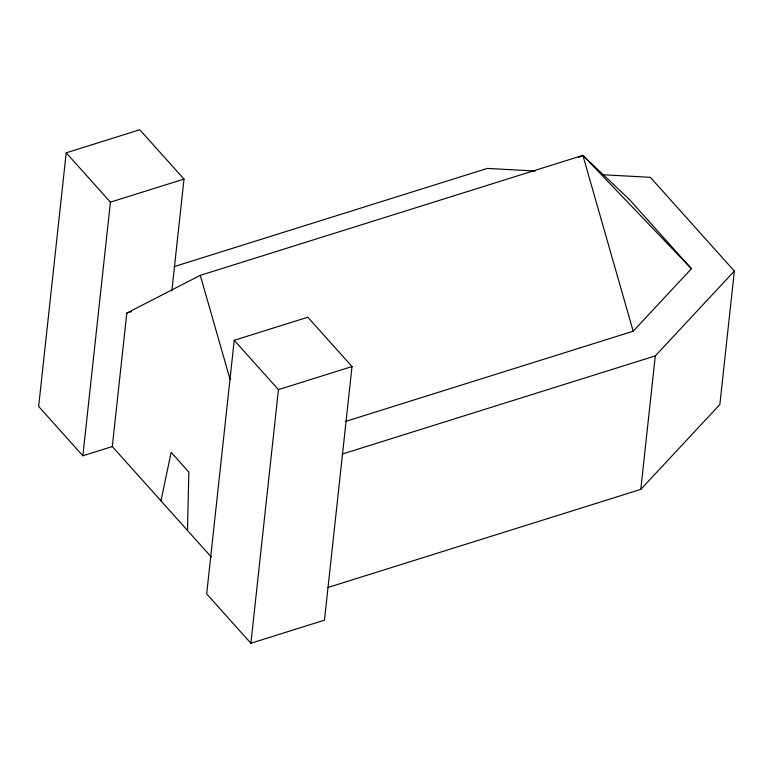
<?xml version="1.0" encoding="UTF-8"?>
<svg xmlns="http://www.w3.org/2000/svg" width="773" height="773" viewBox="0 0 773 773"><rect width="100%" height="100%" fill="white"/><g stroke="black" fill="none" stroke-linecap="round" stroke-linejoin="round"><path stroke-width="1.16" d="M187.462 530.423L188.844 472.09L171.162 452.36L160.939 500.817M171.848 290.899L183.993 179.085L139.778 129.748L66.198 152.822L38.65 406.443L82.866 455.78L112.298 446.552L211.387 557.111M82.866 455.78L110.423 202.159L66.198 152.822M112.298 446.552L126.801 313.065L200.304 275.343L582.881 155.373L629.531 199.647L691.439 268.714L633.184 331.221L345.405 421.478M234.229 340.294L206.681 593.915L250.896 643.252L324.467 620.178L352.015 366.557L307.799 317.22L234.229 340.294L278.444 389.631L250.896 643.252M327.684 587.567L640.798 489.377L655.291 355.889L734.35 271.062L650.335 177.326L602.38 174.708M734.35 271.062L719.847 404.54L640.798 489.377M578.619 157.557L582.881 155.373L691.439 268.714M110.423 202.159L183.993 179.085M174.157 266.617L487.27 168.417L535.235 171.036M126.801 313.065L131.323 311.645M278.444 389.631L352.015 366.557M342.188 454.08L655.291 355.889M582.881 155.373L633.184 331.221M200.304 275.343L230.083 379.466"/></g></svg>
